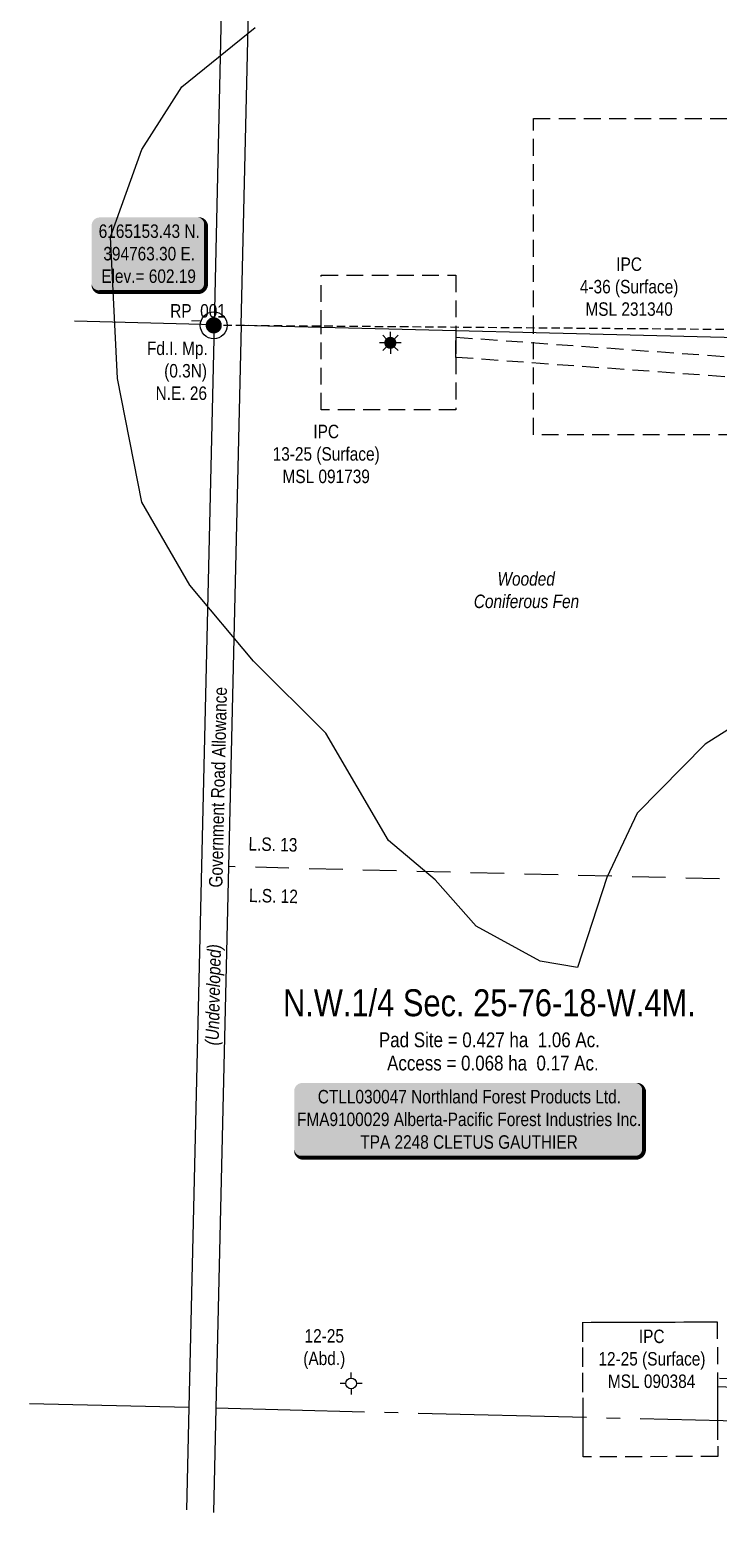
# Model space of a CAD drawing. Extents: x 393480 to 399797, y 6164203 to 6168965.
# Drawn here: x 394626 to 395138, y 6164272 to 6165373 of the extents above; entities that cross this region are included whole.
import ezdxf
from ezdxf.enums import TextEntityAlignment as Align

# ---------------------------------------------------------------- set-up
doc = ezdxf.new("R2010")
doc.units = 0
doc.header["$LTSCALE"] = 5
for name, pattern in [('foc-ACCESSROAD', [3.75, 2.5, -1.25]), ('foc-LSD', [8, 5, -3]), ('foc-QUARTERLINE', [33, 25, -3, 2, -3]), ('foc-TIELINE', [1.875, 1.25, -0.625])]:
    doc.linetypes.add(name, pattern=pattern)
for name, color, linetype in [('35', 37, 'Continuous'), ('C-AR', 13, 'foc-ACCESSROAD'), ('C-SYMBOL', 7, 'Continuous'), ('C-WS', 13, 'foc-ACCESSROAD'), ('C-WS-S', 13, 'Continuous'), ('DETAIL-T', 7, 'Continuous'), ('L-AREAREQUIRED', 7, 'Continuous'), ('L-BD', 7, 'Continuous'), ('L-MON', 1, 'Continuous'), ('L-ROAD-T', 7, 'Continuous'), ('L-SEC', 7, 'Continuous'), ('L-SECQ', 8, 'foc-QUARTERLINE'), ('L-SECTION-LSD', 7, 'foc-LSD'), ('L-TIE', 7, 'foc-TIELINE'), ('WETLAND', 143, 'Continuous'), ('WETLAND-T', 146, 'Continuous')]:
    doc.layers.add(name, color=color, linetype=linetype)
doc.layers.add('C-WS-T', color=13, linetype='Continuous', lineweight=9)
doc.layers.add('T-TEXT', color=48, linetype='Continuous', lineweight=18)
doc.styles.add('100L', font='ARIALN.TTF', dxfattribs={"height": 11})
doc.styles.add('175L', font='ARIALN.TTF', dxfattribs={"height": 20})
doc.styles.add('80', font='ARIALN.TTF', dxfattribs={"height": 10})
doc.styles.add('80CG', font='ARIALN.TTF', dxfattribs={"height": 10})
doc.styles.add('80L', font='ARIALN.TTF', dxfattribs={"height": 10})
doc.styles.add('80LS', font='ARIALNI.TTF', dxfattribs={"height": 10})

# ---------------------------------------------------------------- blocks, each defined once
blk = doc.blocks.new('*U371')
h = blk.add_hatch(color=255)
edge = h.paths.add_edge_path()
edge.add_line((-124, -28.5), (124, -28.5))
edge.add_arc((124, -22.5), 6, 270, 360)
edge.add_line((130, -22.5), (130, 21))
edge.add_arc((124, 21), 6, 0, 90)
edge.add_line((124, 27), (-124, 27))
edge.add_arc((-124, 21), 6, 90, 180)
edge.add_line((-130, 21), (-130, -22.5))
edge.add_arc((-124, -22.5), 6, 180, 270)
at = {"color": 44, "flags": 128}
blk.add_lwpolyline([(-124, -28.5, 3, 3, 0), (124, -28.5, 3, 3, 0.414214), (130, -22.5, 3, 3, 0), (130, 21, 3, 0, 0.414214), (124, 27, 0, 0, 0), (-124, 27, 0, 0, 0.414214), (-130, 21, 0, 0, 0), (-130, -22.5, 0, 3, 0.414214)], format="xyseb", close=True, dxfattribs=at)
at = {"color": 44, "style": '80'}
blk.add_attdef('ENTER_TEXT_001', (-36, -5), '', height=10, dxfattribs=at)
blk = doc.blocks.new('GABD')
for p, q in [((-0.81, 0), (-1.62, 0)), ((0, 0.81), (0, 1.62)), ((1.62, 0), (0.81, 0)), ((0, -0.81), (0, -1.62))]:
    blk.add_line(p, q)
blk.add_circle((0, 0), 0.8)
blk = doc.blocks.new('GAS')
h = blk.add_hatch(color=255)
h.dxf.hatch_style = 1
edge = h.paths.add_edge_path()
edge.add_arc((0, 0), 0.9, 0, 360)
for p, q in [((-0.81, 0), (-1.62, 0)), ((-0.57, 0.57), (-1.14, 1.14)), ((0, 0.81), (0, 1.62)), ((0.57, 0.57), (1.14, 1.14)), ((1.62, 0), (0.81, 0)), ((-0.57, -0.57), (-1.14, -1.14)), ((0, -0.81), (0, -1.62)), ((1.14, -1.14), (0.57, -0.57))]:
    blk.add_line(p, q)
blk.add_circle((0, 0), 0.8)
blk = doc.blocks.new('*U390')
h = blk.add_hatch(color=254)
edge = h.paths.add_edge_path()
edge.add_line((-36.5, -28.5), (36.5, -28.5))
edge.add_arc((36.5, -22.5), 6, 270, 360)
edge.add_line((42.5, -22.5), (42.5, 21))
edge.add_arc((36.5, 21), 6, 0, 90)
edge.add_line((36.5, 27), (-36.5, 27))
edge.add_arc((-36.5, 21), 6, 90, 180)
edge.add_line((-42.5, 21), (-42.5, -22.5))
edge.add_arc((-36.5, -22.5), 6, 180, 270)
at = {"color": 1, "flags": 128}
blk.add_lwpolyline([(-36.5, -28.5, 3, 3, 0), (36.5, -28.5, 3, 3, 0.414214), (42.5, -22.5, 3, 3, 0), (42.5, 21, 3, 0, 0.414214), (36.5, 27, 0, 0, 0), (-36.5, 27, 0, 0, 0.414214), (-42.5, 21, 0, 0, 0), (-42.5, -22.5, 0, 3, 0.414214)], format="xyseb", close=True, dxfattribs=at)
blk.add_lwpolyline([(-17.7, -11.6, 0, 10, 0), (0, 0, 5, 5, 0)], format="xyseb", dxfattribs=at)
at = {"color": 1, "style": '80'}
blk.add_attdef('ENTER_TEXT_001', (-36, -5), '', height=10, dxfattribs=at)
blk = doc.blocks.new('fdia')
at = {"color": 255, "const_width": 1}
blk.add_lwpolyline([(-0.5, 0, 1), (0.5, 0, 1)], format="xyb", close=True, dxfattribs=at)
blk = doc.blocks.new('Fdiaa')
blk.add_blockref('fdia', (0, 0))
blk = doc.blocks.new('fdib')
at = {"color": 1, "const_width": 1.6}
blk.add_lwpolyline([(-0.4, 0, 1), (0.4, 0, 1)], format="xyb", close=True, dxfattribs=at)
at = {"color": 1}
blk.add_circle((0, 0), 0.8, dxfattribs=at)
blk = doc.blocks.new('Fdibb')
blk.add_blockref('fdib', (0, 0))
blk = doc.blocks.new('fdicc')
for name in ['Fdibb', 'Fdiaa']:
    blk.add_blockref(name, (0, 0))
blk = doc.blocks.new('FDI')
blk.add_blockref('fdicc', (0, 0))

msp = doc.modelspace()

# ---------------------------------------------------------------- linework, layer by layer
at = {"layer": 'C-AR'}
msp.add_lwpolyline([(395442.324, 6165108.834), (395442.321, 6165093.801), (394943.128, 6165129.626), (394943.125, 6165144.659), (395442.324, 6165108.834)], close=True, dxfattribs=at)
at = {"layer": 'C-AR', "flags": 128}
msp.add_lwpolyline([(395137.65, 6164365.417), (395171.077, 6164364.104), (395229.092, 6164344.769), (395265.856, 6164361.053), (395350.436, 6164355.947), (395392.227, 6164370.049), (395448.14, 6164358.615), (395506.169, 6164372.306), (395568.556, 6164369.718), (395606.326, 6164375.909), (395658.406, 6164368.447), (395698.47, 6164375.154), (395728.314, 6164378.02), (395778.631, 6164378.705), (395793.622, 6164378.423), (395793.861, 6164384.413), (395777.861, 6164384.696), (395727.985, 6164384.014), (395696.64, 6164380.997), (395657.646, 6164374.397), (395606.27, 6164381.977), (395568.192, 6164375.736), (395505.593, 6164378.332), (395448.048, 6164364.755), (395391.843, 6164376.249), (395349.628, 6164362.005), (395264.76, 6164367.127), (395228.786, 6164351.193), (395172.166, 6164370.063), (395137.629, 6164371.42)], close=True, dxfattribs=at)
at = {"layer": 'C-WS'}
for points in [[(395300.827, 6164925.812), (395300.827, 6165072.149), (395000.934, 6165072.149), (395000.934, 6165148.152), (395000.934, 6165307.042), (395300.827, 6165307.042), (395300.827, 6165140.593), (395340.827, 6165139.584), (395340.827, 6164924.251)], [(394943.133, 6165090.715), (394843.186, 6165090.728), (394843.179, 6165152.124), (394843.175, 6165190.701), (394943.114, 6165190.681), (394943.124, 6165149.597), (394943.125, 6165144.659), (394943.128, 6165129.626), (394943.133, 6165090.715)], [(395137.828, 6164313.434), (395037.865, 6164313.092), (395037.764, 6164342.41), (395037.523, 6164413.055), (395137.485, 6164413.397), (395137.629, 6164371.42), (395137.65, 6164365.417), (395137.736, 6164339.924), (395137.828, 6164313.434)]]:
    msp.add_lwpolyline(points, close=True, dxfattribs=at)
at = {"layer": 'C-WS', "flags": 128}
msp.add_lwpolyline([(395137.828, 6164313.434), (395037.865, 6164313.092), (395037.764, 6164342.41), (395037.523, 6164413.055), (395137.485, 6164413.397), (395137.629, 6164371.42), (395137.65, 6164365.417), (395137.736, 6164339.924), (395137.828, 6164313.434)], close=True, dxfattribs=at)
at = {"layer": 'L-SEC'}
for p, q in [((394782.026, 6165958.082), (394763.608, 6165154.134)), ((394783.711, 6165153.628), (394802.129, 6165957.578)), ((394659.708, 6165156.664), (394763.608, 6165154.134)), ((394763.608, 6165154.134), (394744.87, 6164349.706)), ((394783.712, 6165153.666), (394764.974, 6164349.238)), ((394783.711, 6165153.628), (395588.358, 6165133.345)), ((394744.87, 6164349.706), (394743.094, 6164273.694)), ((394764.974, 6164349.237), (394763.169, 6164271.95))]:
    msp.add_line(p, q, dxfattribs=at)
at = {"layer": 'L-SECQ'}
for p, q in [((394744.87, 6164349.706), (394626.484, 6164352.634)), ((395535.114, 6164330.066), (394764.974, 6164349.207))]:
    msp.add_line(p, q, dxfattribs=at)
at = {"layer": 'L-SECTION-LSD'}
msp.add_line((395578.989, 6164731.277), (394774.343, 6164751.452), dxfattribs=at)
at = {"layer": 'L-TIE', "flags": 128}
msp.add_lwpolyline([(395442.31, 6165147.785), (394763.303, 6165153.43)], dxfattribs=at)

# ---------------------------------------------------------------- block references
at = {"color": 3}
ref = msp.add_blockref('*U371', (394953.076, 6164563.808), dxfattribs=dict(at, xscale=0.999641999999997, yscale=0.999641999999997, zscale=0.999641999999997))
ref.add_attrib('ENTER_TEXT_001', 'CTLL030047 Northland Forest Products Ltd.', (394840.617, 6164575.641), dxfattribs={"color": 44, "height": 9.99642, "style": '80'})
ref.add_attrib('ENTER_TEXT_002', 'FMA9100029 Alberta-Pacific Forest Industries Inc.', (394825.138, 6164558.81), dxfattribs={"color": 44, "height": 9.99642, "style": '80'})
ref.add_attrib('ENTER_TEXT_003', 'TPA 2248 CLETUS GAUTHIER', (394872.198, 6164541.972), dxfattribs={"color": 44, "height": 9.99642, "style": '80'})
at = {"layer": 'C-WS-S'}
for name, p, xscale, yscale, zscale in [('GAS', (394894.553, 6165140.43), 4.998209999999968, 4.998209999999968, 4.998209999999968), ('GABD', (394865.446, 6164367.668), 4.999999999999967, 4.999999999999967, 4.999999999999967)]:
    msp.add_blockref(name, p, dxfattribs=dict(at, xscale=xscale, yscale=yscale, zscale=zscale))
at = {"layer": 'DETAIL-T', "color": 3}
ref = msp.add_blockref('*U390', (394715.078, 6165206.59), dxfattribs=dict(at, xscale=0.999639827, yscale=0.999639827, zscale=0.999639827))
ref.add_attrib('ENTER_TEXT_001', '6165153.43 N.', (394677.796, 6165218.358), dxfattribs={"layer": '0', "color": 1, "height": 9.9964, "style": '80'})
ref.add_attrib('ENTER_TEXT_002', '394763.30 E.', (394681.27, 6165201.657), dxfattribs={"layer": '0', "color": 1, "height": 9.9964, "style": '80'})
ref.add_attrib('ENTER_TEXT_003', 'Elev.= 602.19', (394679.702, 6165184.955), dxfattribs={"layer": '0', "color": 1, "height": 9.9964, "style": '80'})

# ---------------------------------------------------------------- texts
at = {"layer": '35', "color": 3, "style": '80'}
msp.add_attdef('RP_001', (394730.942, 6165159.184), 'RP', height=10, dxfattribs=at)
at = {"layer": 'C-SYMBOL', "color": 3, "style": '175L'}
msp.add_text('N.W.1/4 Sec. 25-76-18-W.4M.', height=19.99284, dxfattribs=at).set_placement((394968.157, 6164634.38), align=Align.BOTTOM_CENTER)
at = {"layer": 'C-WS-T', "insert": (394845.44, 6164393.149), "char_height": 9.9964, "width": 30.587, "attachment_point": 5, "style": '80CG'}
msp.add_mtext('\\A1;12-25\\P(Abd.)', dxfattribs=at)
at = {"layer": 'C-WS-T', "insert": (395043.078, 6164407.645), "char_height": 9.99976, "attachment_point": 1, "style": '80L'}
msp.add_mtext_dynamic_manual_height_columns('\\pi36.144;IPC\\P\\pi6.0765;12-25 (Surface)\\P\\pi13.136;MSL 090384', width=89.81821, gutter_width=50.018, heights=[0], dxfattribs=at)
at = {"layer": 'L-AREAREQUIRED', "color": 5, "style": '100L'}
for s, p in [('Pad Site = 0.427 ha  1.06 Ac.', (394968.157, 6164614.055)), ('Access = 0.068 ha  0.17 Ac.', (394970.748, 6164596.788))]:
    msp.add_text(s, height=10.99606, dxfattribs=at).set_placement(p, align=Align.BOTTOM_CENTER)
at = {"layer": 'L-ROAD-T', "style": '80L'}
msp.add_text('Government Road Allowance', height=9.99642, rotation=88.665632, dxfattribs=at).set_placement((394766.438, 6164810.386), align=Align.MIDDLE_CENTER)
at = {"layer": 'T-TEXT', "style": '80LS'}
msp.add_text('(Undeveloped)', height=9.99642, rotation=88.665632, dxfattribs=at).set_placement((394762.848, 6164656.296), align=Align.MIDDLE_CENTER)

# ---------------------------------------------------------------- next in the draw order: texts
at = {"layer": 'L-SECTION-LSD', "char_height": 9.99642, "attachment_point": 1, "rotation": 358.563695, "style": '100L', "bg_fill": 3, "box_fill_scale": 1.5, "bg_fill_color": 256, "bg_fill_transparency": 0}
for s, width, insert in [('\\pi1.9013;L.S. 13', 36.83422, (394787.397, 6164773.514)), ('\\pi2.2402;L.S. 12', 37.11172, (394787.397, 6164735.243))]:
    msp.add_mtext_dynamic_manual_height_columns(s, width=width, gutter_width=55, heights=[0], dxfattribs=dict(at, insert=insert))
at = {"layer": 'WETLAND-T', "insert": (394953.899, 6164970.135), "char_height": 9.99633, "attachment_point": 1, "style": '80L', "bg_fill": 3, "box_fill_scale": 1.1, "bg_fill_color": 256, "bg_fill_transparency": 0}
msp.add_mtext_dynamic_manual_height_columns('\\pi20.262;{\\fArial Narrow|b0|i1|c0|p34;Wooded \\P\\pi2.6629;Coniferous Fen}', width=82.30302, gutter_width=50, heights=[0], dxfattribs=at)

# ---------------------------------------------------------------- next in the draw order: linework, layer by layer
at = {"layer": 'WETLAND'}
msp.add_lwpolyline([(395173.475, 6164870.788), (395128.418, 6164842.507), (395077.883, 6164791.06), (395055.496, 6164743.275), (395033.529, 6164676.59), (395005.859, 6164681.206), (394958.291, 6164707.356), (394927.799, 6164741.581), (394893.241, 6164770.756), (394846.498, 6164850.465), (394792.967, 6164904.14), (394745.63, 6164960.477), (394709.929, 6165022.184), (394691.81, 6165113.833), (394686.557, 6165219.084), (394709.879, 6165283.898), (394739.704, 6165330.546), (394794.154, 6165374.594)], dxfattribs=at)

# ---------------------------------------------------------------- next in the draw order: texts
at = {"layer": 'C-WS-T', "char_height": 9.99642, "width": 78.96667, "attachment_point": 5, "style": '80CG', "bg_fill": 3, "box_fill_scale": 1.15, "bg_fill_color": 256, "bg_fill_true_color": 256, "bg_fill_transparency": 0}
for s, insert in [('\\A1;IPC\\P4-36 (Surface)\\PMSL 231340', (395071.981, 6165182.103)), ('\\A1;IPC\\P13-25 (Surface)\\PMSL 091739', (394846.865, 6165057.875))]:
    msp.add_mtext(s, dxfattribs=dict(at, insert=insert))
at = {"layer": 'L-BD', "color": 3, "insert": (394710.857, 6165141.369), "char_height": 9.9964, "attachment_point": 1, "style": '80L', "bg_fill": 3, "box_fill_scale": 1.15, "bg_fill_color": 256, "bg_fill_true_color": 256, "bg_fill_transparency": 0}
msp.add_mtext_dynamic_manual_height_columns('\\pi2.7851;Fd.I. Mp. \\P\\pi15.611;(0.3N)\\P\\pi9.2426;N.E. 26', width=46.03694, gutter_width=50, heights=[0], dxfattribs=at)

# ---------------------------------------------------------------- next in the draw order: linework, layer by layer
at = {"layer": '35', "color": 3}
msp.add_circle((394763.303, 6165153.43), 10, dxfattribs=at)

# ---------------------------------------------------------------- next in the draw order: block references
at = {"layer": 'L-MON', "xscale": 5, "yscale": 5, "zscale": 5}
msp.add_blockref('FDI', (394763.303, 6165153.43), dxfattribs=at)

doc.saveas('drawing.dxf')
